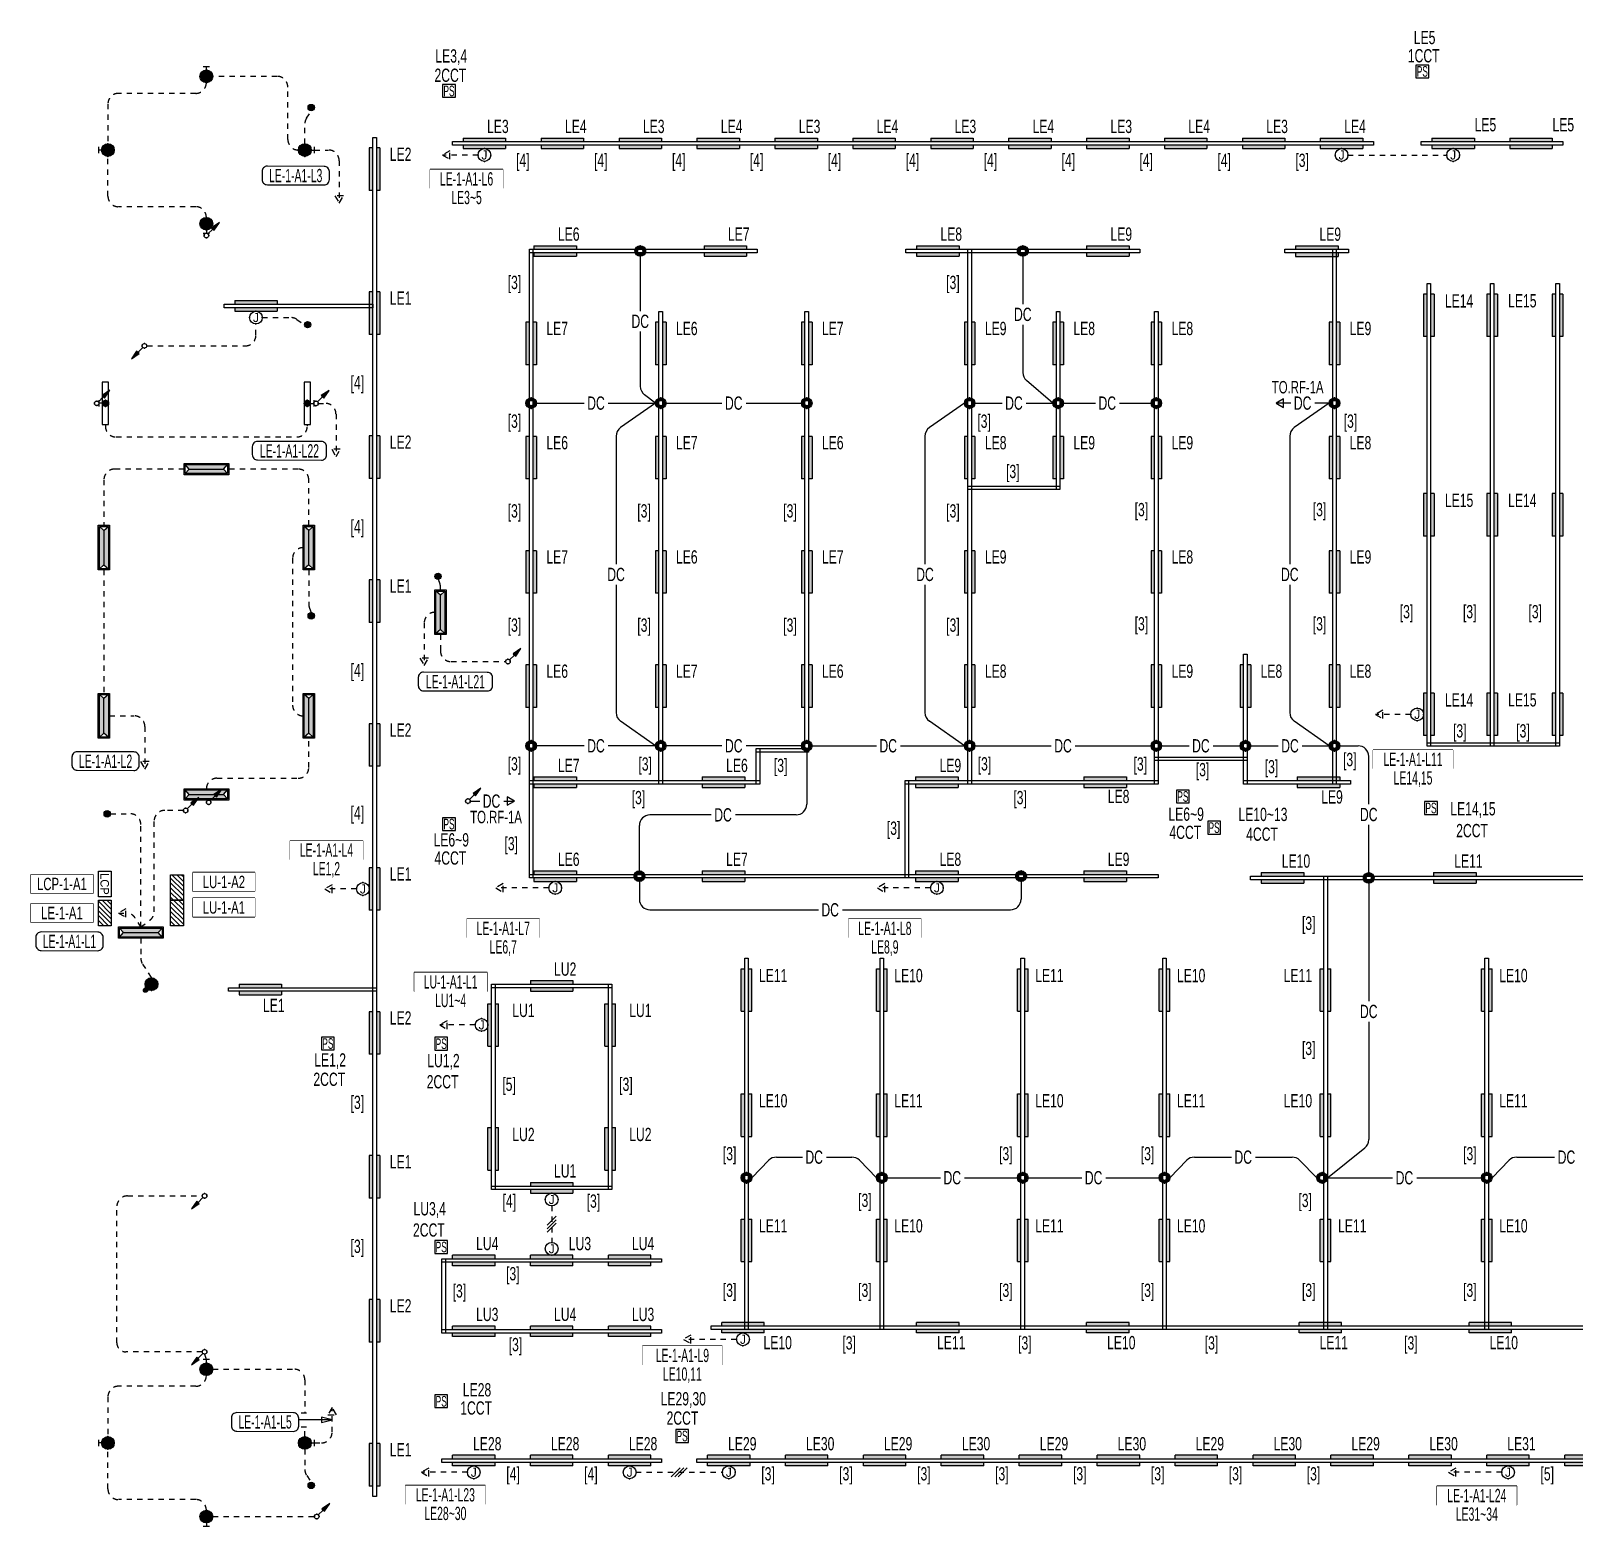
# Model space of a CAD drawing. Header units: millimetres. Extents: x 86947 to 500447, y -530175 to 1059536.
# Drawn here: x 265245 to 308816, y -323750 to -281535 of the extents above; entities that cross this region are included whole.
import ezdxf
from ezdxf.enums import TextEntityAlignment as Align

# ---------------------------------------------------------------- set-up
doc = ezdxf.new("R2010")
doc.units = ezdxf.units.MM
doc.header["$LTSCALE"] = 150
doc.set_wipeout_variables(frame=1)
doc.linetypes.add('D1', pattern=[3, 1, -1, 1])
for name, color, linetype in [('------01 Distribution Panel', 3, 'Continuous'), ('------01 Distribution Panel_UPS_Emgency', 232, 'Continuous'), ('------02 Etc Panel', 3, 'Continuous'), ('------03 Lighting Fixture', 3, 'Continuous'), ('------04 Lighting Switch', 2, 'Continuous'), ('------04 Number of Strands (가닥수)', 1, 'Continuous'), ('-----20 General Symbol', 3, 'Continuous'), ('-----23 Concealed or Exposed Wire', 4, 'D1'), ('-----25 Emergency Lighting Embeded Wire in Ceiling or Wall', 1, 'Continuous'), ('-----28 Race Way', 1, 'Continuous'), ('-----29 Indicator', 1, 'Continuous')]:
    doc.layers.add(name, color=color, linetype=linetype)
doc.styles.add('ELEC', font='Dotum.ttf')

# ---------------------------------------------------------------- blocks, each defined once
blk = doc.blocks.new('E17')
h = blk.add_hatch(color=256)
h.paths.add_polyline_path([(600, 100), (-600, 100), (-600, 0), (600, 0)])
h.paths.add_polyline_path([(600, -100), (-600, -100), (-600, -200), (600, -200)])
for p, q in [((-600, 100), (600, 100)), ((-600, 100), (-600, 0)), ((600, 100), (600, 0)), ((600, 100), (600, 0)), ((-600, -100), (-600, -200)), ((-600, -200), (600, -200)), ((600, -100), (600, -200))]:
    blk.add_line(p, q)
blk = doc.blocks.new('벽부 비상등')
h = blk.add_hatch(color=0)
h.dxf.hatch_style = 1
h.paths.add_polyline_path([(0, 488), (-128, 600), (-128, -600), (0, -488)])
h = blk.add_hatch(color=0)
h.dxf.hatch_style = 1
h.paths.add_polyline_path([(128, 600), (0, 488), (0, -488), (128, -600)])
at = {"color": 1}
for p, q in [((-128, 600), (0, 488)), ((0, 488), (128, 600)), ((0, -488), (0, 488)), ((-128, -600), (0, -488)), ((0, -488), (128, -600))]:
    blk.add_line(p, q, dxfattribs=at)
blk.add_lwpolyline([(158, -630), (158, 630), (-158, 630), (-158, -630)], close=True)
blk.add_lwpolyline([(128, -600), (128, 600), (-128, 600), (-128, -600)], close=True, dxfattribs=at)
blk = doc.blocks.new('D12')
at = {"linetype": 'Continuous'}
blk.add_lwpolyline([(600, -90), (600, 90), (-600, 90), (-600, -90)], close=True, dxfattribs=at)
blk.add_circle((0, 0), 90, dxfattribs=at)
for p in [(-90, 0), (0, 90), (90, 0), (0, -90)]:
    blk.add_point(p)
blk = doc.blocks.new('E13')
at = {"layer": '------03 Lighting Fixture'}
blk.add_hatch(color=256, dxfattribs=at).paths.add_polyline_path([(-90, 180, 1), (90, 180, 1)])
for p, q in [((90, 0), (-90, 0)), ((0, 90), (0, 0))]:
    blk.add_line(p, q, dxfattribs=at)
blk.add_blockref('D12', (0, 180), dxfattribs=at)
blk = doc.blocks.new('D01')
at = {"linetype": 'Continuous'}
blk.add_circle((0, 0), 150, dxfattribs=at)
for p in [(-150, 0), (0, 150), (150, 0), (0, -150)]:
    blk.add_point(p)
blk = doc.blocks.new('E01')
h = blk.add_hatch(color=256)
edge = h.paths.add_edge_path(flags=17)
edge.add_arc((0, 0), 75, 0, 360)
edge = h.paths.add_edge_path()
edge.add_arc((0, 0), 150, 0, 360)
blk.add_blockref('D01', (0, 0))
at = {"xscale": 0.5, "yscale": 0.5, "zscale": 0.5}
blk.add_blockref('D01', (0, 0), dxfattribs=at)
blk = doc.blocks.new('*U13')
h = blk.add_hatch(color=256)
edge = h.paths.add_edge_path()
edge.add_arc((0, -75), 75, 0, 360)
blk.add_circle((0, -75), 75)
blk = doc.blocks.new('*U16')
blk.add_lwpolyline([(150, 0), (-150, 0), (-150, -300), (150, -300)], close=True)
at = {"style": 'ELEC', "width": 0.6}
blk.add_text('PS', height=250, dxfattribs=at).set_placement((0, -150), align=Align.MIDDLE)
blk = doc.blocks.new('D06')
for p, q in [((-75, 0), (0, 0)), ((0, -75), (0, 75))]:
    blk.add_line(p, q)
at = {"linetype": 'Continuous'}
blk.add_circle((-225, 0), 150, dxfattribs=at)
for p in [(-375, 0), (-225, 150), (-75, 0), (-225, -150)]:
    blk.add_point(p)
blk = doc.blocks.new('E06')
blk.add_hatch(color=256).paths.add_polyline_path([(-75, 0, 1), (-375, 0, 1)])
blk.add_blockref('D06', (0, 0))
blk = doc.blocks.new('E05')
blk.add_hatch(color=256).paths.add_polyline_path([(106, 106), (106, 106, 0.668179), (-150, 0, 1), (150, 0, 0.198912)])
h = blk.add_hatch(color=256)
edge = h.paths.add_edge_path()
edge.add_arc((141, 141), 50, 0, 360)
blk.add_circle((141, 141), 50)
blk.add_blockref('D01', (0, 0))
blk = doc.blocks.new('A02')
h = blk.add_hatch()
h.set_pattern_fill('ANSI31', color=256, scale=25, style=0)
h.set_pattern_definition([(45, (-2000, -19200), (-56.1266, 56.1266), [])])
h.paths.add_polyline_path([(-300, 300), (-300, 0), (300, 0), (300, 300)])
blk.add_lwpolyline([(300, 0), (-300, 0), (-300, 300), (300, 300)], close=True)
blk = doc.blocks.new('A07')
blk.add_lwpolyline([(-300, 0), (-300, 300), (300, 300), (300, 0)], close=True)
at = {"style": 'ELEC'}
blk.add_text('LCP', height=200, dxfattribs=at).set_placement((0, 150), align=Align.MIDDLE)
blk = doc.blocks.new('O01')
blk.add_hatch(color=256).paths.add_polyline_path([(-149, -218), (-218, -149), (-368, -368)])
blk.add_line((-46, -46), (-184, -184))
blk.add_lwpolyline([(-368, -368), (-149, -218), (-218, -149), (-368, -368)])
blk.add_circle((0, 0), 65)
for p in [(-65, 0), (-65, 0), (0, 65), (0, 65), (65, 0), (65, 0), (0, -65), (0, -65)]:
    blk.add_point(p)
blk = doc.blocks.new('O04')
blk.add_circle((0, 0), 150)
for p in [(-150, 0), (0, 150), (150, 0), (0, -150)]:
    blk.add_point(p)
at = {"style": 'ELEC'}
blk.add_text('J', height=214, dxfattribs=at).set_placement((0, 0), align=Align.MIDDLE)
blk = doc.blocks.new('*U45')
at = {"color": 0}
for p, q in [((-186, -106), (26, 106)), ((-106, -106), (106, 106)), ((-26, -106), (186, 106))]:
    blk.add_line(p, q, dxfattribs=at)
blk = doc.blocks.new('O07')
blk.add_lwpolyline([(0, -100), (173, 0), (0, 100)], close=True)

msp = doc.modelspace()

# ---------------------------------------------------------------- linework, layer by layer
at = {"layer": '------01 Distribution Panel', "color": 1, "elevation": 0}
for points in [[(276518, -285977), (278573, -285977), (278573, -285452), (276518, -285452)], [(303140, -302363), (305395, -302363), (305395, -301838), (303140, -301838)], [(272564, -304926), (274618, -304926), (274618, -304401), (272564, -304401)], [(265245, -305883), (267000, -305883), (267000, -305358), (265245, -305358)], [(265245, -306703), (267000, -306703), (267000, -306178), (265245, -306178)], [(269818, -306545), (271573, -306545), (271573, -306020), (269818, -306020)], [(277553, -307135), (279608, -307135), (279608, -306610), (277553, -306610)], [(288328, -307135), (290383, -307135), (290383, -306610), (288328, -306610)], [(276069, -308647), (278124, -308647), (278124, -308122), (276069, -308122)], [(282512, -319193), (284767, -319193), (284767, -318668), (282512, -318668)], [(275820, -323128), (278075, -323128), (278075, -322603), (275820, -322603)], [(304940, -323149), (307195, -323149), (307195, -322624), (304940, -322624)]]:
    msp.add_lwpolyline(points, close=True, dxfattribs=at)
at = {"layer": '-----23 Concealed or Exposed Wire'}
for p, q in [((267350, -292650), (267350, -292700)), ((273050, -292652), (273050, -292700)), ((267650, -293000), (272750, -293000)), ((276740, -297025), (276770, -297079)), ((276808, -297320), (276808, -297224)), ((276350, -298250), (276350, -299450)), ((267490, -303640), (268050, -303640)), ((269550, -303543), (269025, -303543)), ((268350, -306835), (268350, -303940)), ((268725, -306404), (268725, -303843)), ((267721, -306440), (267936, -306440)), ((268350, -306835), (268189, -306580)), ((268350, -306835), (268605, -306645)), ((268350, -307150), (268350, -307717)), ((268398, -307880), (268650, -308270)), ((270150, -318893), (270200, -319050))]:
    msp.add_line(p, q, dxfattribs=at)
at = {"layer": '-----23 Concealed or Exposed Wire', "elevation": 0}
for points in [[(270200, -283000, -0.414214), (269900, -283300), (267720, -283300, 0.414214), (267420, -283600), (267420, -284720)], [(272800, -284900, -0.414214), (272500, -284600), (272500, -283120, 0.414214), (272200, -282820), (270380, -282820)], [(272980, -284720), (272980, -284161, -0.142226), (273027, -284000), (273160, -283790)], [(273250, -284900), (273650, -284900, -0.414214), (273950, -285200), (273950, -286400)], [(270200, -286800, 0.414214), (269900, -286500), (267720, -286500, -0.414214), (267420, -286200), (267420, -285080)], [(271780, -289630), (272584, -289630, -0.150806), (272753, -289682), (272970, -289830)], [(268528, -290428), (271300, -290428, 0.414214), (271600, -290128), (271600, -289810)], [(273360, -292052), (273560, -292052, -0.414214), (273860, -292352), (273860, -293552)], [(269570, -293908), (267608, -293908, 0.414214), (267307, -294208), (267307, -295495)], [(273092, -295495), (273092, -294208, 0.414214), (272792, -293908), (270830, -293908)], [(272935, -296125, 0.414214), (272635, -296425), (272635, -300575, 0.414214), (272935, -300875)], [(273092, -296755), (273092, -297729, 0.091859), (273112, -297836), (273160, -297960)], [(276808, -298580), (276808, -299042, 0.414214), (277108, -299342), (278650, -299342)], [(267465, -300875), (268165, -300875, -0.414214), (268465, -301175), (268465, -302375)], [(270200, -302935, -0.414214), (270500, -302635), (272792, -302635, 0.414214), (273092, -302335), (273092, -301505)], [(270085, -318828), (267922, -318828, -0.414214), (267672, -318578), (267672, -314728, -0.414214), (267972, -314428), (270072, -314428)], [(270380, -319320), (272680, -319320, -0.414214), (272980, -319620), (272980, -320550)], [(270200, -319500, -0.414214), (269900, -319800), (267720, -319800, 0.414214), (267420, -320100), (267420, -321220)], [(273250, -321400), (273450, -321400, 0.414214), (273750, -321100), (273750, -320400)], [(270200, -323300, 0.414214), (269900, -323000), (267720, -323000, -0.414214), (267420, -322700), (267420, -321580)], [(272980, -321580), (272980, -322155, 0.151757), (273033, -322325), (273160, -322510)]]:
    msp.add_lwpolyline(points, format="xyb", dxfattribs=at)
for points in [[(277870, -285040), (276870, -285040)], [(302430, -285040), (305220, -285040)], [(267307, -296755), (267307, -300245)], [(304205, -300833), (303205, -300833)], [(274440, -305762), (273540, -305762)], [(279870, -305730), (278370, -305730)], [(290645, -305730), (289145, -305730)], [(277790, -309600), (276790, -309600)], [(279950, -314710), (279950, -315740)], [(285170, -318477), (283670, -318477)], [(272880, -320550), (273080, -320550)], [(272880, -320950), (273080, -320950)], [(272980, -321220), (272980, -320950)], [(277570, -322230), (276270, -322230)], [(282330, -322230), (284770, -322230)], [(306770, -322230), (305270, -322230)], [(270380, -323480), (273250, -323480)]]:
    msp.add_lwpolyline(points, dxfattribs=at)
at = {"layer": '-----23 Concealed or Exposed Wire'}
for centre, start, end in [((267650, -292700), 180, 270), ((272750, -292700), 270, 0), ((276508, -297224), 0, 28.9394), ((276650, -298250), 90, 180), ((268050, -303940), 0, 90), ((269025, -303843), 90, 180), ((267936, -306740), 32.2128, 90), ((268425, -306404), 306.7562, 0), ((268650, -307717), 180, 212.873)]:
    msp.add_arc(centre, 300, start, end, dxfattribs=at)
at = {"layer": '-----25 Emergency Lighting Embeded Wire in Ceiling or Wall'}
for p, q in [((282450, -287900), (282450, -289444)), ((293250, -287900), (293250, -289248)), ((282450, -290026), (282450, -291569)), ((293250, -289830), (293250, -291177)), ((294100, -292044), (293355, -291405)), ((282879, -292044), (282569, -291809)), ((279520, -292044), (280866, -292044)), ((281547, -292044), (282879, -292044)), ((282879, -292044), (281895, -292736)), ((283179, -292044), (284756, -292044)), ((285437, -292044), (287000, -292044)), ((291600, -292044), (290616, -292736)), ((291900, -292044), (292667, -292044)), ((293347, -292044), (294100, -292044)), ((294400, -292044), (295302, -292044)), ((295982, -292044), (296870, -292044)), ((300817, -292044), (300400, -292044)), ((301900, -292044), (300916, -292736)), ((301900, -292044), (301497, -292044)), ((281767, -292981), (281767, -296590)), ((290488, -292981), (290488, -296590)), ((300788, -292981), (300788, -296590)), ((281767, -297172), (281767, -300781)), ((290488, -297172), (290488, -300781)), ((300788, -297172), (300788, -300781)), ((282879, -301719), (281895, -301026)), ((291600, -301719), (290616, -301026)), ((301900, -301719), (300916, -301026)), ((280866, -301719), (279520, -301719)), ((282879, -301719), (281547, -301719)), ((284756, -301719), (283179, -301719)), ((287000, -301719), (285437, -301719)), ((287150, -301869), (287150, -303369)), ((287300, -301719), (289117, -301719)), ((289797, -301719), (291600, -301719)), ((291900, -301719), (294052, -301719)), ((294732, -301719), (296870, -301719)), ((297170, -301719), (297944, -301719)), ((298625, -301719), (299385, -301719)), ((299685, -301719), (300459, -301719)), ((301140, -301719), (301900, -301719)), ((302200, -301719), (302717, -301719)), ((277650, -303280), (277917, -303280)), ((278597, -303280), (278900, -303280)), ((284454, -303669), (282725, -303669)), ((286850, -303669), (285135, -303669)), ((282425, -305250), (282425, -303969)), ((303017, -305300), (303017, -303950)), ((282425, -305550), (282425, -306050)), ((293200, -305550), (293200, -306050)), ((303017, -305600), (303017, -308929)), ((282725, -306350), (287479, -306350)), ((288160, -306350), (292900, -306350)), ((303017, -309510), (303017, -312839)), ((301850, -313917), (302904, -313073)), ((285600, -313913), (286081, -313422)), ((286295, -313332), (287026, -313332)), ((287707, -313332), (288424, -313332)), ((289119, -313913), (288639, -313422)), ((297400, -313913), (297881, -313422)), ((298095, -313332), (299140, -313332)), ((299821, -313332), (300852, -313332)), ((301550, -313917), (301066, -313422)), ((306499, -313913), (306980, -313422)), ((307194, -313332), (308266, -313332)), ((289419, -313913), (290926, -313913)), ((291606, -313913), (293098, -313913)), ((293398, -313913), (294916, -313913)), ((295597, -313913), (297100, -313913)), ((301850, -313917), (303691, -313915)), ((304372, -313915), (306199, -313913))]:
    msp.add_line(p, q, dxfattribs=at)
for centre, start, end in [((293550, -291177), 180, 229.403), ((282750, -291569), 180, 232.832), ((282067, -292981), 125.1205, 180), ((290788, -292981), 125.1205, 180), ((301088, -292981), 125.1205, 180), ((282067, -300781), 180, 234.8795), ((290788, -300781), 180, 234.8795), ((301088, -300781), 180, 234.8795), ((282725, -303969), 90, 180), ((286850, -303369), 270, 0), ((282725, -306050), 180, 270), ((292900, -306050), 270, 0), ((302717, -312839), 308.6754, 0), ((286295, -313632), 90, 135.6251), ((288424, -313632), 44.3749, 90), ((298095, -313632), 90, 135.6251), ((300852, -313632), 44.3749, 90), ((307194, -313632), 90, 135.6251)]:
    msp.add_arc(centre, 300, start, end, dxfattribs=at)
at = {"layer": '-----28 Race Way', "elevation": 0}
for points in [[(275000, -284542), (275000, -322918), (274900, -322918), (274900, -284542)], [(277150, -284660), (303150, -284660), (303150, -284760), (277150, -284760)], [(304500, -284660), (308500, -284660), (308500, -284760), (304500, -284760)], [(279320, -287700), (285750, -287700), (285750, -287800), (279320, -287800)], [(279320, -305450), (279320, -287700), (279420, -287700), (279420, -305450)], [(289950, -287700), (296550, -287700), (296550, -287800), (289950, -287800)], [(291700, -302800), (291700, -287700), (291800, -287700), (291800, -302800)], [(300650, -287701), (302450, -287701), (302450, -287801), (300650, -287801)], [(302000, -302800), (302000, -287701), (302100, -287701), (302100, -302800)], [(304665, -301733), (304665, -288667), (304765, -288667), (304765, -301733)], [(306450, -301733), (306450, -288667), (306550, -288667), (306550, -301733)], [(308300, -301733), (308300, -288667), (308400, -288667), (308400, -301733)], [(270700, -289250), (274900, -289250), (274900, -289350), (270700, -289350)], [(282979, -302800), (282979, -289462), (283079, -289462), (283079, -302800)], [(287100, -301900), (287100, -289462), (287200, -289462), (287200, -301900)], [(294300, -289462), (294300, -294487), (294200, -294487), (294200, -289462)], [(296970, -302800), (296970, -289462), (297070, -289462), (297070, -302800)], [(291700, -294387), (294300, -294387), (294300, -294487), (291700, -294487)], [(299585, -299137), (299585, -302800), (299485, -302800), (299485, -299137)], [(285725, -301800), (287200, -301800), (287200, -301900), (285725, -301900)], [(285825, -301800), (285825, -302800), (285725, -302800), (285725, -301800)], [(304665, -301633), (308400, -301633), (308400, -301733), (304665, -301733)], [(296970, -302037), (299585, -302037), (299585, -302137), (296970, -302137)], [(279320, -302700), (285825, -302700), (285825, -302800), (279320, -302800)], [(289925, -302700), (297070, -302700), (297070, -302800), (289925, -302800)], [(290025, -302700), (290025, -305450), (289925, -305450), (289925, -302700)], [(299485, -302700), (302500, -302700), (302500, -302800), (299485, -302800)], [(279320, -305350), (297070, -305350), (297070, -305450), (279320, -305450)], [(299683, -305400), (325817, -305400), (325817, -305500), (299683, -305500)], [(301849, -305400), (301849, -318197), (301749, -318197), (301749, -305400)], [(285500, -307713), (285500, -318197), (285400, -318197), (285400, -307713)], [(289319, -307713), (289319, -318197), (289219, -318197), (289219, -307713)], [(293298, -307713), (293298, -318197), (293198, -318197), (293198, -307713)], [(297300, -307713), (297300, -318197), (297200, -318197), (297200, -307713)], [(306399, -307713), (306399, -318197), (306299, -318197), (306299, -307713)], [(278250, -308450), (281650, -308450), (281650, -308550), (278250, -308550)], [(278350, -314250), (278250, -314250), (278250, -308450), (278350, -308450)], [(281650, -314250), (281550, -314250), (281550, -308450), (281650, -308450)], [(270825, -308550), (275000, -308550), (275000, -308650), (270825, -308650)], [(278250, -314150), (281650, -314150), (281650, -314250), (278250, -314250)], [(276850, -316200), (283050, -316200), (283050, -316300), (276850, -316300)], [(276950, -316200), (276950, -318300), (276850, -318300), (276850, -316200)], [(276850, -318200), (283050, -318200), (283050, -318300), (276850, -318300)], [(284450, -318097), (329648, -318097), (329648, -318197), (284450, -318197)], [(276850, -321850), (283050, -321850), (283050, -321950), (276850, -321950)], [(284050, -321850), (329850, -321850), (329850, -321950), (284050, -321950)]]:
    msp.add_lwpolyline(points, close=True, dxfattribs=at)
at = {"layer": '-----29 Indicator', "color": 1}
for p, q in [((273750, -320750), (273450, -320675)), ((273450, -320675), (273450, -320825)), ((273450, -320825), (273750, -320750))]:
    msp.add_line(p, q, dxfattribs=at)
at = {"layer": '-----29 Indicator'}
msp.add_line((273750, -320750), (272807, -320750), dxfattribs=at)
at = {"color": 1, "linetype": 'Continuous', "elevation": 0}
for points in [[(271772, -285730, 0.414214), (271922, -285880), (273522, -285885, 0.414214), (273672, -285735), (273672, -285510, 0.414214), (273522, -285360), (271922, -285355, 0.414214), (271772, -285505)], [(271496, -293500, 0.414214), (271646, -293650), (273446, -293655, 0.414214), (273596, -293505), (273596, -293280, 0.414214), (273446, -293130), (271646, -293125, 0.414214), (271496, -293275)], [(276182, -300016, 0.414214), (276332, -300166), (278132, -300171, 0.414214), (278282, -300021), (278282, -299796, 0.414214), (278132, -299646), (276332, -299641, 0.414214), (276182, -299791)], [(266404, -302262, 0.414214), (266554, -302412), (268154, -302417, 0.414214), (268304, -302267), (268304, -302042, 0.414214), (268154, -301892), (266554, -301887, 0.414214), (266404, -302037)], [(265385, -307350, 0.414214), (265535, -307500), (267135, -307505, 0.414214), (267285, -307355), (267285, -307130, 0.414214), (267135, -306980), (265535, -306975, 0.414214), (265385, -307125)], [(270907, -320920, 0.414214), (271057, -321070), (272657, -321075, 0.414214), (272807, -320925), (272807, -320700, 0.414214), (272657, -320550), (271057, -320545, 0.414214), (270907, -320695)]]:
    msp.add_lwpolyline(points, format="xyb", close=True, dxfattribs=at)

# ---------------------------------------------------------------- block references
at = {"layer": '------01 Distribution Panel', "xscale": 1.2, "yscale": 1.2, "zscale": 1.2, "rotation": 270}
msp.add_blockref('A02', (267150, -306440), dxfattribs=at)
at = {"layer": '------01 Distribution Panel_UPS_Emgency', "xscale": 1.2, "yscale": 1.2, "zscale": 1.2, "rotation": 270}
for p in [(269190, -305720), (269190, -306440)]:
    msp.add_blockref('A02', p, dxfattribs=at)
at = {"layer": '------02 Etc Panel', "xscale": 1.2, "yscale": 1.2, "zscale": 1.2, "rotation": 270}
msp.add_blockref('A07', (267150, -305620), dxfattribs=at)
at = {"layer": '------03 Lighting Fixture', "xscale": 1.2, "yscale": 1.2, "zscale": 1.2}
for name, p, rotation in [('E06', (270200, -282550), 89.99999999999999), ('E06', (267150, -284900), 180), ('E06', (270200, -287250), 270), ('E05', (268650, -308450), 180), ('E06', (270200, -319050), 89.99999999999999), ('E06', (267150, -321400), 180), ('E06', (270200, -323750), 270)]:
    msp.add_blockref(name, p, dxfattribs=dict(at, rotation=rotation))
for p in [(273250, -284900), (273250, -321400)]:
    msp.add_blockref('E06', p, dxfattribs=at)
at = {"layer": '------03 Lighting Fixture', "color": 3}
for p, rotation in [((275000, -285442), 270), ((275000, -289506), 270), ((304765, -289567), 270), ((306550, -289567), 270), ((308400, -289567), 270), ((279420, -290362), 270), ((283079, -290362), 270), ((287200, -290362), 270), ((291800, -290362), 270), ((294300, -290362), 270), ((297070, -290362), 270), ((302100, -290362), 270), ((275000, -293570), 270), ((279420, -293587), 270), ((283079, -293587), 270), ((287200, -293587), 270), ((291800, -293587), 270), ((294300, -293587), 270), ((297070, -293587), 270), ((302100, -293587), 270), ((304765, -295200), 270), ((306550, -295200), 270), ((308400, -295200), 270), ((279420, -296812), 270), ((283079, -296812), 270), ((287200, -296812), 270), ((291800, -296812), 270), ((297070, -296812), 270), ((302100, -296812), 270), ((275000, -297634), 270), ((279420, -300037), 270), ((283079, -300037), 270), ((287200, -300037), 270), ((291800, -300037), 270), ((297070, -300037), 270), ((299585, -300037), 270), ((302100, -300037), 270), ((304765, -300833), 270), ((306550, -300833), 270), ((308400, -300833), 270), ((275000, -301698), 270), ((275000, -305762), 270), ((285400, -308613), 90), ((289219, -308613), 90), ((293198, -308613), 90), ((297200, -308613), 90), ((301749, -308613), 90), ((306299, -308613), 90), ((275000, -309826), 270), ((278250, -309600), 90), ((281550, -309600), 90), ((285400, -312147), 90), ((289219, -312147), 90), ((293198, -312147), 90), ((297200, -312147), 90), ((301749, -312147), 90), ((306299, -312147), 90), ((278250, -313100), 90), ((281550, -313100), 90), ((275000, -313890), 270), ((285400, -315680), 90), ((289219, -315680), 90), ((293198, -315680), 90), ((297200, -315680), 90), ((301749, -315680), 90), ((306299, -315680), 90), ((277750, -316300), 180), ((279950, -316300), 180), ((282150, -316300), 180), ((275000, -317954), 270), ((285350, -318197), 180), ((290850, -318197), 180), ((295650, -318197), 180), ((301650, -318197), 180), ((306450, -318197), 180), ((277750, -318300), 180), ((279950, -318300), 180), ((282150, -318300), 180), ((275000, -322018), 270), ((277750, -321950), 180), ((279950, -321950), 180), ((282150, -321950), 180), ((284950, -321950), 180), ((287150, -321950), 180), ((289350, -321950), 180), ((291550, -321950), 180), ((293750, -321950), 180), ((295950, -321950), 180), ((298150, -321950), 180), ((300350, -321950), 180), ((302550, -321950), 180), ((304750, -321950), 180), ((306950, -321950), 180), ((309150, -321950), 180)]:
    msp.add_blockref('E17', p, dxfattribs=dict(at, rotation=rotation))
for p in [(278050, -284660), (280250, -284660), (282450, -284660), (284650, -284660), (286850, -284660), (289050, -284660), (291250, -284660), (293450, -284660), (295650, -284660), (297850, -284660), (300050, -284660), (302250, -284660), (305400, -284660), (307600, -284660), (280050, -287700), (284850, -287700), (290850, -287700), (295650, -287700), (301550, -287701), (271600, -289250), (280050, -302700), (284800, -302700), (290825, -302700), (295575, -302700), (301600, -302700), (280050, -305350), (284800, -305350), (290825, -305350), (295575, -305350), (300583, -305400), (305450, -305400), (271725, -308550), (279950, -308450), (279950, -314150)]:
    msp.add_blockref('E17', p, dxfattribs=at)
at = {"layer": '------03 Lighting Fixture'}
for p in [(282450, -287750), (293250, -287750), (279370, -292044), (283029, -292044), (287150, -292044), (291750, -292044), (294250, -292044), (297020, -292044), (302050, -292044), (279370, -301719), (283029, -301719), (287150, -301719), (291750, -301719), (297020, -301719), (299535, -301719), (302050, -301719), (282425, -305400), (293200, -305400), (303017, -305450), (285450, -313913), (289269, -313913), (293248, -313913), (297250, -313913), (301700, -313917), (306349, -313913)]:
    msp.add_blockref('E01', p, dxfattribs=at)
for p, rotation in [((267170, -292050), 270), ((273230, -292052), 89.99999999999999)]:
    msp.add_blockref('E13', p, dxfattribs=dict(at, rotation=rotation))
at = {"layer": '------03 Lighting Fixture', "xscale": -1}
for p, rotation in [((270200, -293908), 270), ((267307, -296125), 180), ((270200, -303093), 270), ((268350, -306993), 270)]:
    msp.add_blockref('벽부 비상등', p, dxfattribs=dict(at, rotation=rotation))
for p in [(273092, -296125), (276808, -297950), (267307, -300875), (273092, -300875)]:
    msp.add_blockref('벽부 비상등', p, dxfattribs=at)
at = {"layer": '------04 Lighting Switch', "xscale": 1.2, "yscale": 1.2, "zscale": 1.2}
for name, p in [('*U16', (304530, -282500)), ('*U16', (277050, -283050)), ('*U16', (297770, -302970)), ('*U13', (267400, -303550)), ('*U16', (304775, -303295)), ('*U16', (277050, -303750)), ('*U16', (298650, -303850)), ('*U16', (273630, -309945)), ('*U16', (276830, -309950)), ('*U16', (276830, -315690)), ('*U16', (276830, -320045)), ('*U16', (283630, -321025))]:
    msp.add_blockref(name, p, dxfattribs=at)
for p, rotation in [((273250, -283700), 270), ((273150, -289830), 270), ((276650, -296935), 89.99999999999999), ((273250, -298050), 270), ((273250, -322600), 270)]:
    msp.add_blockref('*U13', p, dxfattribs=dict(at, rotation=rotation))
at = {"layer": '------04 Number of Strands (가닥수)', "xscale": -1.2, "yscale": 1.2, "zscale": 1.2, "rotation": 90}
msp.add_blockref('*U45', (279950, -315225), dxfattribs=at)
at = {"layer": '------04 Number of Strands (가닥수)', "xscale": 1.2, "yscale": 1.2, "zscale": 1.2}
msp.add_blockref('*U45', (283550, -322230), dxfattribs=at)
at = {"layer": '-----20 General Symbol', "xscale": 1.2, "yscale": 1.2, "zscale": 1.2}
for p in [(278050, -285040), (302250, -285040), (305400, -285040), (271600, -289630), (304385, -300833), (274620, -305762), (280050, -305730), (290825, -305730), (277970, -309600), (279950, -314530), (279950, -315920), (285350, -318477), (277750, -322230), (282150, -322230), (284950, -322230), (306950, -322230)]:
    msp.add_blockref('O04', p, dxfattribs=at)
at = {"layer": '-----20 General Symbol', "rotation": 180}
for p in [(270200, -287315), (267105, -292050), (273295, -292052), (278715, -299342), (269615, -303543), (270265, -303315), (277585, -303280), (273315, -323480)]:
    msp.add_blockref('O01', p, dxfattribs=at)
at = {"layer": '-----20 General Symbol'}
for p in [(268450, -290428), (270150, -314428), (270150, -318828)]:
    msp.add_blockref('O01', p, dxfattribs=at)
at = {"layer": '-----23 Concealed or Exposed Wire', "xscale": 1.199999999953434, "yscale": 1.199999999953434, "zscale": 1.199999999953434}
for p, rotation in [((277078, -285040), 180), ((273950, -286192), 270), ((273860, -293345), 270), ((276350, -299242), 270), ((303413, -300833), 180), ((268465, -302167), 270), ((273748, -305762), 180), ((278578, -305730), 180), ((289353, -305730), 180), ((267929, -306440), 180), ((276998, -309600), 180), ((283878, -318477), 180), ((273750, -320608), 89.99999999999999), ((276478, -322230), 180), ((305478, -322230), 180)]:
    msp.add_blockref('O07', p, dxfattribs=dict(at, rotation=rotation))
at = {"layer": '-----25 Emergency Lighting Embeded Wire in Ceiling or Wall', "xscale": 1.199999999953434, "yscale": 1.199999999953434, "zscale": 1.199999999953434, "rotation": 180}
msp.add_blockref('O07', (300608, -292044), dxfattribs=at)
at = {"layer": '-----25 Emergency Lighting Embeded Wire in Ceiling or Wall', "xscale": 1.199999999953434, "yscale": 1.199999999953434, "zscale": 1.199999999953434}
msp.add_blockref('O07', (278692, -303280), dxfattribs=at)

# ---------------------------------------------------------------- texts
at = {"layer": '------04 Lighting Switch', "style": 'ELEC', "width": 0.7}
for s, p in [('LE5', (304594, -281725)), ('LE3,4', (277114, -282275)), ('1CCT', (304569, -282238)), ('2CCT', (277089, -282788)), ('LE3', (278430, -284233)), ('LE4', (280630, -284233)), ('LE3', (282830, -284233)), ('LE4', (285030, -284233)), ('LE3', (287230, -284233)), ('LE4', (289430, -284233)), ('LE3', (291630, -284233)), ('LE4', (293830, -284233)), ('LE3', (296030, -284233)), ('LE4', (298230, -284233)), ('LE3', (300430, -284233)), ('LE4', (302630, -284233)), ('LE5', (306310, -284187)), ('LE5', (308510, -284187)), ('LE2', (275684, -285016)), ('LE6', (280430, -287273)), ('LE7', (285230, -287273)), ('LE8', (291230, -287273)), ('LE9', (296030, -287273)), ('LE9', (301930, -287274)), ('LE1', (275684, -289080)), ('LE14', (305568, -289158)), ('LE15', (307353, -289158)), ('LE6', (283763, -289937)), ('LE9', (292484, -289937)), ('LE8', (294984, -289937)), ('LE8', (297754, -289937)), ('LE9', (302784, -289937)), ('LE7', (280105, -289937)), ('LE7', (287884, -289937)), ('LE2', (275684, -293144)), ('LE6', (280105, -293162)), ('LE7', (283763, -293162)), ('LE6', (287884, -293162)), ('LE8', (292484, -293162)), ('LE9', (294984, -293162)), ('LE9', (297754, -293162)), ('LE8', (302784, -293162)), ('LE15', (305568, -294792)), ('LE14', (307353, -294792)), ('LE7', (280105, -296387)), ('LE6', (283763, -296387)), ('LE7', (287884, -296387)), ('LE9', (292484, -296387)), ('LE8', (297754, -296387)), ('LE9', (302784, -296387)), ('LE1', (275684, -297208)), ('LE6', (280105, -299612)), ('LE7', (283763, -299612)), ('LE6', (287884, -299612)), ('LE8', (292484, -299612)), ('LE9', (297754, -299612)), ('LE8', (300269, -299612)), ('LE8', (302784, -299612)), ('LE14', (305568, -300425)), ('LE15', (307353, -300425)), ('LE2', (275684, -301272)), ('LE7', (280430, -302273)), ('LE6', (285180, -302273)), ('LE9', (291205, -302273)), ('LE8', (295955, -303148)), ('LE9', (301980, -303163)), ('LE6~9', (297862, -303649)), ('LE10~13', (300030, -303656)), ('LE14,15', (305959, -303532)), ('4CCT', (297838, -304162)), ('4CCT', (300005, -304214)), ('2CCT', (305934, -304113)), ('LE6~9', (277114, -304374)), ('4CCT', (277089, -304887)), ('LE6', (280430, -304923)), ('LE7', (285180, -304923)), ('LE8', (291205, -304923)), ('LE9', (295955, -304923)), ('LE10', (300963, -304973)), ('LE11', (305830, -304973)), ('LE1', (275684, -305336)), ('LU2', (280330, -308023)), ('LE11', (286203, -308205)), ('LE10', (290023, -308205)), ('LE11', (294002, -308205)), ('LE10', (298003, -308205)), ('LE11', (301017, -308205)), ('LE10', (307102, -308205)), ('LE1', (272105, -309048)), ('LU1', (279153, -309192)), ('LU1', (282453, -309192)), ('LE1,2', (273694, -310621)), ('LU1,2', (276894, -310639)), ('2CCT', (273669, -311134)), ('2CCT', (276869, -311204)), ('LE10', (286203, -311739)), ('LE11', (290023, -311739)), ('LE10', (294002, -311739)), ('LE11', (298003, -311739)), ('LE10', (301017, -311739)), ('LE11', (307102, -311739)), ('LU2', (279153, -312692)), ('LU2', (282453, -312692)), ('LE1', (275684, -313464)), ('LU1', (280330, -313723)), ('LU3,4', (276506, -314822)), ('2CCT', (276482, -315389)), ('LE11', (286203, -315272)), ('LE10', (290023, -315272)), ('LE11', (294002, -315272)), ('LE10', (298003, -315272)), ('LE11', (302552, -315272)), ('LE10', (307102, -315272)), ('LU4', (278130, -315773)), ('LU3', (280747, -315773)), ('LU4', (282530, -315773)), ('LE2', (275684, -317528)), ('LU3', (278130, -317773)), ('LU4', (280330, -317773)), ('LU3', (282530, -317773)), ('LE10', (286330, -318569)), ('LE11', (291230, -318569)), ('LE10', (296030, -318569)), ('LE11', (302030, -318569)), ('LE10', (306830, -318569)), ('LE28', (277841, -319901)), ('1CCT', (277816, -320414)), ('LE29,30', (283665, -320186)), ('2CCT', (283641, -320699)), ('LE1', (275684, -321592)), ('LE28', (278130, -321423)), ('LE28', (280330, -321423)), ('LE28', (282530, -321423)), ('LE29', (285330, -321423)), ('LE30', (287530, -321423)), ('LE29', (289730, -321423)), ('LE30', (291930, -321423)), ('LE29', (294130, -321423)), ('LE30', (296330, -321423)), ('LE29', (298530, -321423)), ('LE30', (300730, -321423)), ('LE29', (302930, -321423)), ('LE30', (305130, -321423)), ('LE31', (307330, -321423))]:
    msp.add_text(s, height=375, dxfattribs=at).set_placement(p, align=Align.MIDDLE)
at = {"layer": '-----25 Emergency Lighting Embeded Wire in Ceiling or Wall', "style": 'ELEC', "width": 0.7}
for p in [(282450, -289735), (293250, -289539), (281200, -292044), (285089, -292044), (293000, -292044), (295635, -292044), (301150, -292044), (281767, -296881), (290488, -296881), (300788, -296881), (281200, -301719), (285089, -301719), (289450, -301719), (294385, -301719), (298278, -301719), (300793, -301719), (278250, -303280), (284787, -303669), (303017, -303659), (287812, -306350), (303017, -309219), (287360, -313332), (299473, -313332), (308599, -313332), (291259, -313913), (295249, -313913), (304025, -313915)]:
    msp.add_text('DC', height=375, dxfattribs=at).set_placement(p, align=Align.MIDDLE)
for p in [(301011, -291595), (278379, -303730)]:
    msp.add_text('TO.RF-1A', height=350, dxfattribs=at).set_placement(p, align=Align.MIDDLE_CENTER)
at = {"layer": '-----28 Race Way', "style": 'ELEC', "width": 0.7}
for s, p in [('[4]', (279136, -285236)), ('[4]', (281336, -285236)), ('[4]', (283536, -285236)), ('[4]', (285736, -285236)), ('[4]', (287936, -285236)), ('[4]', (290136, -285236)), ('[4]', (292336, -285236)), ('[4]', (294536, -285236)), ('[4]', (296736, -285236)), ('[4]', (298936, -285236)), ('[3]', (301136, -285236)), ('[3]', (278898, -288684)), ('[3]', (291278, -288684)), ('[4]', (274463, -291512)), ('[3]', (278898, -292601)), ('[3]', (292157, -292601)), ('[3]', (302501, -292601)), ('[3]', (292968, -294021)), ('[3]', (278898, -295134)), ('[3]', (282557, -295134)), ('[3]', (286678, -295134)), ('[3]', (291278, -295134)), ('[3]', (296598, -295097, 0)), ('[3]', (301628, -295097, 0)), ('[4]', (274463, -295576)), ('[3]', (304083, -297980)), ('[3]', (305868, -297980)), ('[3]', (307718, -297980)), ('[3]', (278898, -298359)), ('[3]', (282557, -298359)), ('[3]', (286678, -298359)), ('[3]', (291278, -298359)), ('[3]', (296598, -298322, 0)), ('[3]', (301628, -298322, 0)), ('[4]', (274463, -299640)), ('[3]', (305587, -301345)), ('[3]', (307372, -301345)), ('[3]', (302482, -302154, 0)), ('[3]', (278898, -302276)), ('[3]', (282589, -302281)), ('[3]', (286414, -302320)), ('[3]', (292168, -302276)), ('[3]', (296568, -302281)), ('[3]', (298325, -302439, 0)), ('[3]', (300271, -302356, 0)), ('[3]', (282399, -303228)), ('[3]', (293174, -303228)), ('[4]', (274463, -303661)), ('[3]', (289603, -304092)), ('[3]', (278808, -304528)), ('[3]', (301322, -306776)), ('[3]', (301322, -310309)), ('[5]', (278746, -311322)), ('[3]', (282046, -311322)), ('[3]', (274463, -311832)), ('[3]', (284973, -313282)), ('[3]', (292772, -313282)), ('[3]', (296773, -313282)), ('[3]', (305872, -313282)), ('[4]', (278753, -314620)), ('[3]', (281127, -314620)), ('[3]', (288793, -314599)), ('[3]', (301223, -314602)), ('[3]', (274463, -315896)), ('[3]', (278852, -316670)), ('[3]', (277344, -317156)), ('[3]', (284973, -317138)), ('[3]', (288793, -317138)), ('[3]', (292772, -317138)), ('[3]', (296773, -317138)), ('[3]', (301322, -317138)), ('[3]', (305872, -317138)), ('[3]', (278927, -318670)), ('[3]', (288348, -318625)), ('[3]', (293309, -318625)), ('[3]', (298578, -318625)), ('[3]', (304208, -318625)), ('[4]', (278858, -322320)), ('[4]', (281058, -322320)), ('[3]', (286058, -322320)), ('[3]', (288258, -322320)), ('[3]', (290458, -322320)), ('[3]', (292658, -322320)), ('[3]', (294858, -322320)), ('[3]', (297058, -322320)), ('[3]', (299258, -322320)), ('[3]', (301458, -322320)), ('[5]', (308058, -322320))]:
    msp.add_text(s, height=375, dxfattribs=at).set_placement(p, align=Align.MIDDLE)
at = {"linetype": 'Continuous', "style": 'ELEC', "width": 0.6}
for s, p in [('LE-1-A1-L3', (272722, -285620)), ('LE-1-A1-L22', (272546, -293390)), ('LE-1-A1-L21', (277232, -299906)), ('LE-1-A1-L2', (267354, -302152)), ('LE-1-A1-L1', (266335, -307240)), ('LE-1-A1-L5', (271857, -320810))]:
    msp.add_text(s, height=375, dxfattribs=at).set_placement(p, align=Align.MIDDLE)

# ---------------------------------------------------------------- next in the draw order: wipeouts: each hides what was drawn before it
at = {"color": 1}
for points in [[(276518, -285977), (278573, -285977), (278573, -285452), (276518, -285452)], [(303140, -302363), (305395, -302363), (305395, -301838), (303140, -301838)], [(272564, -304926), (274618, -304926), (274618, -304401), (272564, -304401)], [(265245, -305883), (267000, -305883), (267000, -305358), (265245, -305358)], [(265245, -306703), (267000, -306703), (267000, -306178), (265245, -306178)], [(269818, -306545), (271573, -306545), (271573, -306020), (269818, -306020)], [(277553, -307135), (279608, -307135), (279608, -306610), (277553, -306610)], [(288328, -307135), (290383, -307135), (290383, -306610), (288328, -306610)], [(276069, -308647), (278124, -308647), (278124, -308122), (276069, -308122)], [(282512, -319193), (284767, -319193), (284767, -318668), (282512, -318668)], [(275820, -323128), (278075, -323128), (278075, -322603), (275820, -322603)], [(304940, -323149), (307195, -323149), (307195, -322624), (304940, -322624)]]:
    msp.add_wipeout(points, dxfattribs=at)

# ---------------------------------------------------------------- next in the draw order: linework, layer by layer
at = {"layer": '------01 Distribution Panel', "color": 1, "elevation": 0}
msp.add_lwpolyline([(269818, -305825), (271573, -305825), (271573, -305300), (269818, -305300)], close=True, dxfattribs=at)
at = {"layer": '-----25 Emergency Lighting Embeded Wire in Ceiling or Wall'}
msp.add_arc((302717, -302019), 300, 0, 90, dxfattribs=at)

# ---------------------------------------------------------------- next in the draw order: texts
at = {"layer": '------01 Distribution Panel', "style": 'ELEC', "width": 0.7}
for s, p in [('LCP-1-A1', (266123, -305620)), ('LE-1-A1', (266123, -306440))]:
    msp.add_text(s, height=350, dxfattribs=at).set_placement(p, align=Align.MIDDLE_CENTER)
at = {"layer": '------01 Distribution Panel_UPS_Emgency', "style": 'ELEC', "width": 0.7}
msp.add_text('LU-1-A1', height=350, dxfattribs=at).set_placement((270695, -306283), align=Align.MIDDLE_CENTER)

# ---------------------------------------------------------------- next in the draw order: wipeouts: each hides what was drawn before it
at = {"color": 1}
for points in [[(276518, -286502), (278573, -286502), (278573, -285977), (276518, -285977)], [(303140, -302888), (305395, -302888), (305395, -302363), (303140, -302363)], [(272564, -305451), (274618, -305451), (274618, -304926), (272564, -304926)], [(277553, -307660), (279608, -307660), (279608, -307135), (277553, -307135)], [(288328, -307660), (290383, -307660), (290383, -307135), (288328, -307135)], [(276069, -309172), (278124, -309172), (278124, -308647), (276069, -308647)], [(282512, -319718), (284767, -319718), (284767, -319193), (282512, -319193)], [(275820, -323653), (278075, -323653), (278075, -323128), (275820, -323128)], [(304940, -323674), (307195, -323674), (307195, -323149), (304940, -323149)]]:
    msp.add_wipeout(points, dxfattribs=at)

# ---------------------------------------------------------------- next in the draw order: linework, layer by layer
at = {"layer": '-----25 Emergency Lighting Embeded Wire in Ceiling or Wall'}
msp.add_line((303017, -303369), (303017, -302019), dxfattribs=at)

# ---------------------------------------------------------------- next in the draw order: texts
at = {"layer": '------04 Lighting Switch', "style": 'ELEC', "width": 0.7}
msp.add_text('LE2', height=375, dxfattribs=at).set_placement((275684, -309400), align=Align.MIDDLE)
at = {"style": 'ELEC', "width": 0.6}
for s, p in [('LE-1-A1-L6', (277546, -285714)), ('LE3~5', (277546, -286239)), ('LE-1-A1-L11', (304267, -302101)), ('LE14,15', (304267, -302626)), ('LE-1-A1-L4', (273591, -304663)), ('LE1,2', (273591, -305188)), ('LE-1-A1-L7', (278581, -306873)), ('LE-1-A1-L8', (289356, -306873)), ('LE6,7', (278581, -307398)), ('LE8,9', (289356, -307398)), ('LU-1-A1-L1', (277096, -308384)), ('LU1~4', (277096, -308909)), ('LE-1-A1-L9', (283639, -318930)), ('LE10,11', (283639, -319455)), ('LE-1-A1-L23', (276948, -322866)), ('LE-1-A1-L24', (306068, -322886)), ('LE28~30', (276948, -323391)), ('LE31~34', (306068, -323411))]:
    msp.add_text(s, height=375, dxfattribs=at).set_placement(p, align=Align.MIDDLE_CENTER)

# ---------------------------------------------------------------- next in the draw order: wipeouts: each hides what was drawn before it
at = {"color": 1}
msp.add_wipeout([(269818, -305825), (271573, -305825), (271573, -305300), (269818, -305300)], dxfattribs=at)

# ---------------------------------------------------------------- next in the draw order: texts
at = {"layer": '------01 Distribution Panel_UPS_Emgency', "style": 'ELEC', "width": 0.7}
msp.add_text('LU-1-A2', height=350, dxfattribs=at).set_placement((270695, -305563), align=Align.MIDDLE_CENTER)

doc.saveas('drawing.dxf')
